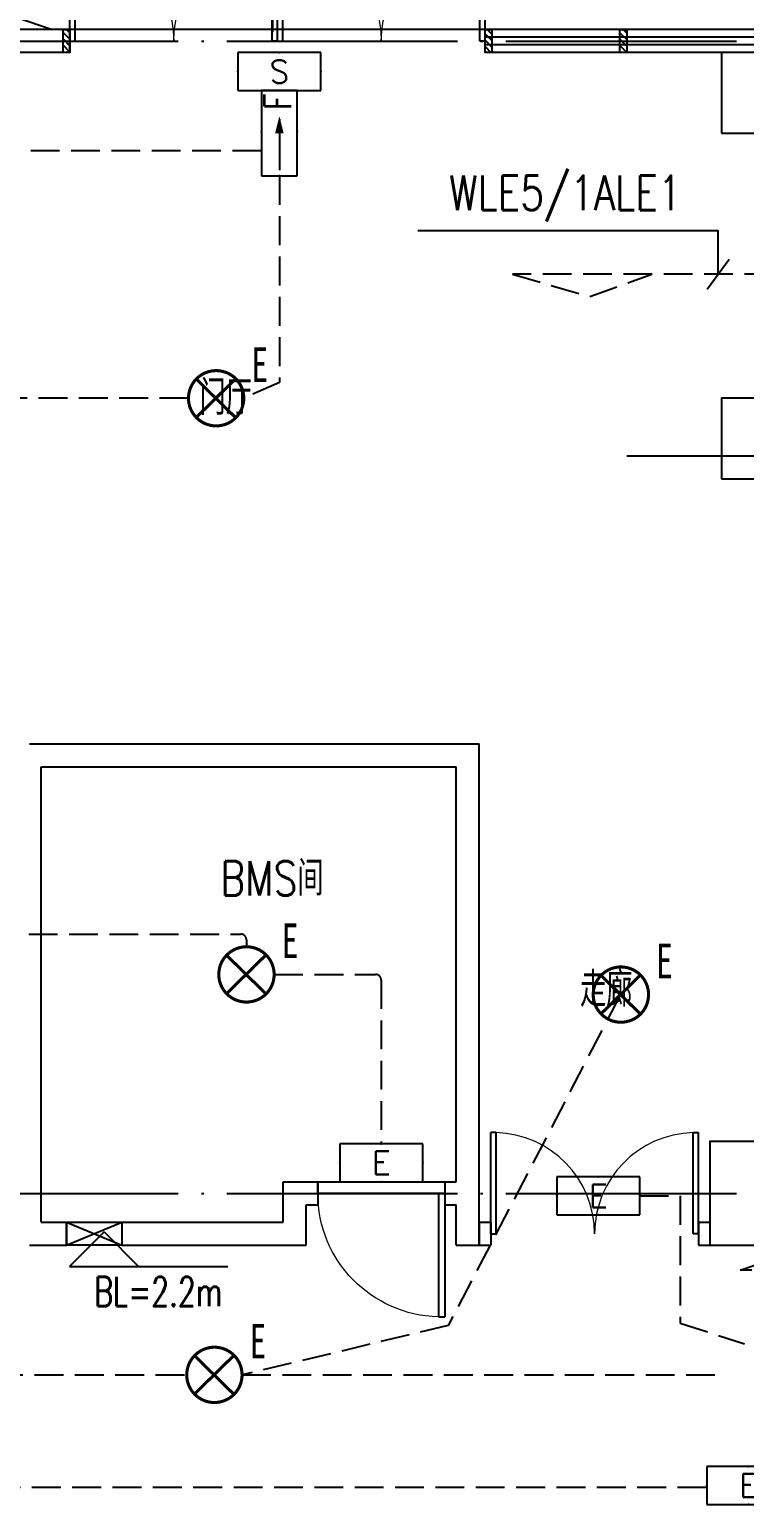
# Model space of a CAD drawing. Extents: x -621157 to 1764546, y -106808 to 741893.
# Drawn here: x 52531 to 58731, y 27300 to 40100 of the extents above; entities that cross this region are included whole.
import ezdxf
from ezdxf.enums import TextEntityAlignment as Align

# ---------------------------------------------------------------- set-up
doc = ezdxf.new("R2010")
doc.units = 0
doc.header["$LTSCALE"] = 1000
doc.header["$MEASUREMENT"] = 0
for name, pattern in [('DASH', [0.35, 0.25, -0.1]), ('XREF-A-101-平面图_t3$0$DASH', [0.35, 0.25, -0.1]), ('XREF-A-101-平面图_t3$0$DOTE', [2.42, 2, -0.2, 0.02, -0.2])]:
    doc.linetypes.add(name, pattern=pattern)
for name, color, linetype in [('0-底图', 7, 'Continuous'), ('EQUIP-照明', 3, 'Continuous'), ('SIG_TEXT', 2, 'Continuous'), ('WIRE-应急', 4, 'DASH'), ('XREF-A-101-平面图_t3$0$A-COLUMN', 8, 'Continuous'), ('XREF-A-101-平面图_t3$0$A-CURTWALL', 8, 'Continuous'), ('XREF-A-101-平面图_t3$0$A-DIM_ELEV', 8, 'Continuous'), ('XREF-A-101-平面图_t3$0$A-DOTE', 8, 'Continuous'), ('XREF-A-101-平面图_t3$0$A-ROOM-CH', 8, 'Continuous'), ('XREF-A-101-平面图_t3$0$A-SURFACE', 8, 'Continuous'), ('XREF-A-101-平面图_t3$0$A-WALL', 8, 'Continuous'), ('XREF-A-101-平面图_t3$0$A-WALL-FILL', 8, 'Continuous'), ('XREF-A-101-平面图_t3$0$A-WINDOW', 8, 'Continuous'), ('XREF-A-101-平面图_t3$0$I-WALL-GYPSUM', 8, 'Continuous'), ('XREF-A-101-平面图_t3$0$P-FOUNDATION', 8, 'XREF-A-101-平面图_t3$0$DASH'), ('设备-照明', 3, 'Continuous')]:
    doc.layers.add(name, color=color, linetype=linetype)
doc.styles.add('_TEL_DIM', font='SIMPLEX', dxfattribs={"width": 0.8, "height": 3.5, "bigfont": 'HZTXT'})
doc.styles.add('DIM_FONT', font='ROMANS', dxfattribs={"width": 0.8, "bigfont": 'HZDXC'})
doc.styles.get("Standard").update_dxf_attribs({"font": 'romans.shx', "bigfont": 'HZDXC.SHX'})
doc.styles.add('STYLE1', font='simhei.ttf')
doc.styles.add('XREF-A-101-平面图_t3$0$-HZDXCROMANS', font='ROMANS.shx', dxfattribs={"bigfont": 'HZDXC.shx'})
doc.styles.add('XREF-A-101-平面图_t3$0$A-STANDARD', font='SIMPLEX', dxfattribs={"bigfont": 'GBCBIG'})

# ---------------------------------------------------------------- blocks, each defined once
blk = doc.blocks.new('XREF-A-101-平面图_t3$0$轴网')
at = {"layer": 'XREF-A-101-平面图_t3$0$A-DOTE', "linetype": 'XREF-A-101-平面图_t3$0$DOTE'}
for p, q in [((-3300, 40000), (69800, 40000)), ((55830.8, 36400), (69800, 36400)), ((-3300, 30000), (69800, 30000))]:
    blk.add_line(p, q, dxfattribs=at)
blk = doc.blocks.new('XREF-A-101-平面图_t3$0$G$C869EB286')
at = {"layer": 'XREF-A-101-平面图_t3$0$A-WINDOW'}
h = blk.add_hatch(dxfattribs=at)
h.set_pattern_fill('ANSI31', color=256, scale=25)
h.set_pattern_definition([(45, (-143.957, -89940), (-28.0633, 28.0633), [])])
h.paths.add_polyline_path([(0, 60), (200, 60), (200, 0), (0, 0)])
blk.add_lwpolyline([(0, 60), (200, 60), (200, 0), (0, 0)], close=True, dxfattribs=at)
blk = doc.blocks.new('XREF-A-101-平面图_t3$0$柱网1F')
at = {"layer": 'XREF-A-101-平面图_t3$0$A-COLUMN'}
for points in [[(56650, -800), (57350, -800), (57350, -100), (56650, -100)], [(56650, -3800), (57350, -3800), (57350, -3100), (56650, -3100)], [(56550, -10450), (57450, -10450), (57450, -9550), (56550, -9550)]]:
    blk.add_lwpolyline(points, close=True, dxfattribs=at)
blk = doc.blocks.new('XREF-A-101-平面图_t3$0$ROOM')
at = {"layer": 'XREF-A-101-平面图_t3$0$A-ROOM-CH', "style": 'XREF-A-101-平面图_t3$0$-HZDXCROMANS', "width": 0.6}
for tag, p in [('中文房间名称', (0, -1000)), ('英文房间名称', (0, -1500))]:
    blk.add_attdef(tag, text='', height=300, dxfattribs=at).set_placement(p, align=Align.CENTER)
blk = doc.blocks.new('XREF-A-101-平面图_t3$0$rtgvb')
at = {"layer": 'XREF-A-101-平面图_t3$0$P-FOUNDATION', "color": 213, "linetype": 'Continuous'}
blk.add_lwpolyline([(22920, 15825), (22920, 16025), (23400, 16025), (23400, 15825)], close=True, dxfattribs=at)
for points in [[(22920, 16025), (23400, 15825)], [(22920, 15825), (23400, 16025)]]:
    blk.add_lwpolyline(points, dxfattribs=at)
blk = doc.blocks.new('XREF-A-101-平面图_t3$0$DOOR2DLIB$SYSLIB$00000108')
at = {"color": 0}
for p, q in [((-0.5, 0), (-0.5, 0.4875)), ((-0.475, 0.4875), (-0.5, 0.4875)), ((-0.475, 0), (-0.475, 0.4875)), ((0.475, 0), (0.475, 0.4875)), ((0.475, 0.4875), (0.5, 0.4875)), ((0.5, 0), (0.5, 0.4875)), ((-0.5, 0), (-0.475, 0)), ((0.5, 0), (0.475, 0))]:
    blk.add_line(p, q, dxfattribs=at)
at = {"color": 0, "lineweight": 13}
for centre, start, end in [((-0.4875, 0), 0, 88.53072), ((0.4875, 0), 91.46928, 180)]:
    blk.add_arc(centre, 0.4875, start, end, dxfattribs=at)
blk = doc.blocks.new('XREF-A-101-平面图_t3$0$DOOR2DLIB$SYSLIB$00000107')
at = {"color": 0}
for p, q in [((0.45, 0.975), (0.5, 0.975)), ((0.45, 0), (0.45, 0.975)), ((0.5, 0), (0.5, 0.975)), ((0.5, 0), (0.45, 0))]:
    blk.add_line(p, q, dxfattribs=at)
at = {"color": 0, "lineweight": 13}
blk.add_arc((0.475, 0), 0.975, 91.4693, 180, dxfattribs=at)
blk = doc.blocks.new('XREF-A-101-平面图_t3')
at = {"layer": 'XREF-A-101-平面图_t3$0$A-CURTWALL'}
for p, q in [((258200, 40100), (254600, 40100)), ((258200, 40033), (254600, 40033)), ((258200, 39967), (254600, 39967)), ((258200, 39900), (254600, 39900))]:
    blk.add_line(p, q, dxfattribs=at)
for points in [[(251000, 39900), (251000, 40100)], [(254600, 39900), (254600, 40100)]]:
    blk.add_lwpolyline(points, dxfattribs=at)
at = {"layer": 'XREF-A-101-平面图_t3$0$A-DIM_ELEV'}
for p, q in [((251296, 29665), (250996, 29365)), ((251296, 29665), (251596, 29365)), ((250996, 29365), (252368, 29365))]:
    blk.add_line(p, q, dxfattribs=at)
at = {"layer": 'XREF-A-101-平面图_t3$0$A-SURFACE'}
blk.add_lwpolyline([(247250, 40300), (247250, 41150), (247792, 41150), (250846, 40100)], dxfattribs=at)
at = {"layer": 'XREF-A-101-平面图_t3$0$A-WALL'}
for p, q in [((250650, 33900), (254550, 33900)), ((254550, 30000), (254550, 33900)), ((250750, 29750), (250750, 33700)), ((250750, 33700), (254350, 33700)), ((254350, 30100), (254350, 33700)), ((252850, 30100), (253150, 30100)), ((252850, 29750), (252850, 30100)), ((254250, 30100), (254350, 30100)), ((254550, 29550), (254550, 30000)), ((253050, 29900), (253150, 29900)), ((253050, 29550), (253050, 29900)), ((254250, 29900), (254350, 29900)), ((254350, 29550), (254350, 29900)), ((250750, 29750), (250970, 29750)), ((250970, 29750), (250970, 29550)), ((251450, 29750), (252850, 29750)), ((251450, 29750), (251450, 29550)), ((250650, 29550), (250970, 29550)), ((251450, 29550), (253050, 29550)), ((254350, 29550), (254550, 29550))]:
    blk.add_line(p, q, dxfattribs=at)
for points in [[(253150, 30100), (253150, 29900)], [(254250, 30100), (254250, 29900)]]:
    blk.add_lwpolyline(points, dxfattribs=at)
at = {"layer": 'XREF-A-101-平面图_t3$0$A-WALL-FILL', "color": 171}
for p, q in [((251000, 40100), (247950, 40100)), ((251000, 39900), (251000, 40100)), ((251000, 39900), (247950, 39900))]:
    blk.add_line(p, q, dxfattribs=at)
at = {"layer": 'XREF-A-101-平面图_t3$0$A-WINDOW'}
for p, q in [((252800, 40100), (251000, 40100)), ((254600, 40100), (252800, 40100))]:
    blk.add_line(p, q, dxfattribs=at)
blk.add_lwpolyline([(253150, 30100), (254250, 30100), (254250, 30000), (253150, 30000)], close=True, dxfattribs=at)
at = {"layer": 'XREF-A-101-平面图_t3$0$I-WALL-GYPSUM'}
for p, q in [((254550, 29750), (254650, 29750)), ((254550, 29750), (254550, 29550)), ((256450, 29750), (256550, 29750)), ((256550, 29750), (256550, 29550)), ((254550, 29550), (254650, 29550)), ((256450, 29550), (256550, 29550))]:
    blk.add_line(p, q, dxfattribs=at)
for points in [[(254650, 29750), (254650, 29550)], [(256450, 29750), (256450, 29550)]]:
    blk.add_lwpolyline(points, dxfattribs=at)
blk.add_blockref('XREF-A-101-平面图_t3$0$rtgvb', (228050, 13725))
at = {"layer": 'XREF-A-101-平面图_t3$0$A-COLUMN'}
blk.add_blockref('XREF-A-101-平面图_t3$0$柱网1F', (200000, 40000), dxfattribs=at)
at = {"layer": 'XREF-A-101-平面图_t3$0$A-DOTE'}
blk.add_blockref('XREF-A-101-平面图_t3$0$轴网', (200000, 0), dxfattribs=at)
at = {"layer": 'XREF-A-101-平面图_t3$0$A-ROOM-CH'}
ref = blk.add_blockref('XREF-A-101-平面图_t3$0$ROOM', (252351, 37756), dxfattribs=at)
ref.add_attrib('中文房间名称', '门厅', dxfattribs={"height": 300, "style": 'XREF-A-101-平面图_t3$0$-HZDXCROMANS', "width": 0.8}).set_placement((252351, 36756), align=Align.CENTER)
ref = blk.add_blockref('XREF-A-101-平面图_t3$0$ROOM', (252752, 33584), dxfattribs=at)
ref.add_attrib('中文房间名称', 'BMS间', dxfattribs={"height": 300, "style": 'XREF-A-101-平面图_t3$0$-HZDXCROMANS', "width": 0.8}).set_placement((252752, 32584), align=Align.CENTER)
ref = blk.add_blockref('XREF-A-101-平面图_t3$0$ROOM', (255651, 32620), dxfattribs=at)
ref.add_attrib('中文房间名称', '走廊', dxfattribs={"height": 300, "style": 'XREF-A-101-平面图_t3$0$-HZDXCROMANS', "width": 0.8}).set_placement((255651, 31620), align=Align.CENTER)
at = {"layer": 'XREF-A-101-平面图_t3$0$A-WINDOW', "xscale": 1800, "yscale": -1800, "zscale": 1800, "rotation": 180}
for p in [(251900, 40000), (253700, 40000)]:
    blk.add_blockref('XREF-A-101-平面图_t3$0$DOOR2DLIB$SYSLIB$00000108', p, dxfattribs=at)
at = {"layer": 'XREF-A-101-平面图_t3$0$A-WINDOW', "rotation": 270}
for p in [(250940, 40100), (254600, 40100), (255770, 40100)]:
    blk.add_blockref('XREF-A-101-平面图_t3$0$G$C869EB286', p, dxfattribs=at)
at = {"layer": 'XREF-A-101-平面图_t3$0$A-WINDOW'}
for name, p, xscale, yscale, zscale in [('XREF-A-101-平面图_t3$0$DOOR2DLIB$SYSLIB$00000108', (255550, 29650), 1800, 1800, 1800), ('XREF-A-101-平面图_t3$0$DOOR2DLIB$SYSLIB$00000107', (253700, 30000), 1100, -1100, 1100)]:
    blk.add_blockref(name, p, dxfattribs=dict(at, xscale=xscale, yscale=yscale, zscale=zscale))
at = {"layer": 'XREF-A-101-平面图_t3$0$A-DIM_ELEV', "color": 7, "style": 'XREF-A-101-平面图_t3$0$A-STANDARD', "width": 0.705882}
blk.add_text('BL=2.2m', height=255, dxfattribs=at).set_placement((251212, 29020))
blk = doc.blocks.new('HC002633132082')
at = {"layer": 'EQUIP-照明', "color": 0, "linetype": 'Continuous', "const_width": 0.267}
blk.add_lwpolyline([(-2.37, 0, 1), (2.43, 0, 1)], format="xyb", close=True, dxfattribs=at)
for points in [[(-1.7, 1.67), (1.7, -1.67)], [(-1.7, -1.67), (-1.7, -1.67), (1.7, 1.67)]]:
    blk.add_lwpolyline(points, dxfattribs=at)
at = {"layer": 'EQUIP-照明', "color": 0}
blk.add_point((0, 0), dxfattribs=at)
at = {"color": 0, "width": 0.7}
blk.add_attdef('PSFHATT', (4.48, -2.4), '', height=0.025, dxfattribs=at)
at = {"layer": 'EQUIP-照明', "color": 0, "style": 'STYLE1', "width": 0.7}
blk.add_text('E', height=3, dxfattribs=at).set_placement((3.81, 1.42), align=Align.CENTER)
at = {"layer": 'EQUIP-照明', "color": 0, "style": '_TEL_DIM', "flags": 1}
blk.add_attdef('A', text='', height=0.0001, dxfattribs=at).set_placement((0.03, 0), align=Align.MIDDLE_CENTER)
blk = doc.blocks.new('HC002649110740')
at = {"layer": 'EQUIP-照明', "color": 0}
for p, q in [((3.6, 3.3), (-3.6, 3.3)), ((-3.6, 3.3), (-3.6, 0)), ((3.6, 0), (3.6, 3.3)), ((-3.6, 0), (3.6, 0))]:
    blk.add_line(p, q, dxfattribs=at)
for p in [(0, 3.3), (-3.6, 1.65), (3.6, 1.65), (0, 0)]:
    blk.add_point(p, dxfattribs=at)
at = {"color": 0, "width": 0.7}
blk.add_attdef('PSFHATT', (9.31, 0), '', height=0.025, dxfattribs=at)
at = {"layer": 'EQUIP-照明', "color": 0, "style": '_TEL_DIM'}
blk.add_attdef('$TEXT$', text='', height=2, dxfattribs=at).set_placement((0, 1.65), align=Align.MIDDLE_CENTER)
at = {"layer": 'EQUIP-照明', "color": 0, "style": '_TEL_DIM', "flags": 1}
blk.add_attdef('A', text='', height=0.0001, dxfattribs=at).set_placement((0, 0), align=Align.MIDDLE_CENTER)
blk = doc.blocks.new('$Equip$00002831')
at = {"color": 3, "linetype": 'Continuous'}
for p, q in [((0.699, 0.292), (-0.701, 0.292)), ((-0.701, 0.292), (-0.701, -0.292)), ((0.699, -0.292), (0.699, 0.292)), ((0.233, -0.001), (-0.608, -0.001)), ((-0.701, -0.292), (0.699, -0.292))]:
    blk.add_line(p, q, dxfattribs=at)
for p in [(0.027, 0.292), (-0.701, 0), (0.699, 0), (0.027, -0.292)]:
    blk.add_point(p, dxfattribs=at)
blk.add_solid([(0, -0.071), (0.28, -0.001), (0, 0.069)], dxfattribs=at)
at = {"color": 3, "linetype": 'Continuous', "width": 0.8}
blk.add_text('F', height=0.438, dxfattribs=at).set_placement((0.382, -0.193))
at = {"color": 3, "linetype": 'Continuous', "style": '_TEL_DIM', "flags": 1}
blk.add_attdef('A', text='', height=0.00002, dxfattribs=at).set_placement((0.027, 0.292), align=Align.MIDDLE_CENTER)

msp = doc.modelspace()

# ---------------------------------------------------------------- block references
at = {"layer": '0-底图'}
msp.add_blockref('XREF-A-101-平面图_t3', (-198119, 0), dxfattribs=at)

# ---------------------------------------------------------------- next in the draw order: linework, layer by layer
at = {"layer": 'SIG_TEXT', "color": 2}
for points in [[(58502, 37977), (58502, 38353), (55899, 38353)], [(58407, 37846), (58597, 38107)]]:
    msp.add_lwpolyline(points, dxfattribs=at)
at = {"layer": 'WIRE-应急'}
for points in [[(54639, 40324), (54639, 40076)], [(49741, 39050), (54543, 39050)], [(54697, 38829), (54697, 37036), (54389, 36900)], [(58981, 37977), (56719, 37977), (57390, 37783), (57928, 37977)], [(53909, 36900), (45044, 36900)], [(57656, 31725), (56162, 28853), (54374, 28425)], [(57823, 29978), (58172, 29978), (58172, 28875), (58731, 28693)], [(44874, 28425), (53894, 28425)], [(54374, 28425), (58541, 28425)], [(49751, 27450), (58405, 27450)]]:
    msp.add_lwpolyline(points, dxfattribs=at)
for points in [[(50074, 32250), (54362, 32250, -0.414214), (54412, 32200), (54412, 32140)], [(54652, 31900), (55531, 31900, -0.414214), (55581, 31850), (55581, 30430)], [(59895, 31900), (59895, 29383, -0.414214), (59845, 29333), (58693, 29333), (59206, 29508), (59539, 29333)]]:
    msp.add_lwpolyline(points, format="xyb", dxfattribs=at)

# ---------------------------------------------------------------- next in the draw order: block references
at = {"layer": 'EQUIP-照明', "xscale": 528.9785710454919, "yscale": 528.9785710454919, "zscale": 528.9785710454919, "rotation": 89.9999999999999}
msp.add_blockref('$Equip$00002831', (54697, 39200), dxfattribs=at)
at = {"layer": '设备-照明'}
ref = msp.add_blockref('HC002649110740', (54697, 39570), dxfattribs=dict(at, xscale=100, yscale=100, zscale=100))
ref.add_attrib('$TEXT$', 'S', dxfattribs={"layer": '0', "color": 0, "height": 200, "style": '_TEL_DIM'}).set_placement((54697, 39735), align=Align.MIDDLE_CENTER)
at = {"layer": '设备-照明', "xscale": 100, "yscale": 100, "zscale": 100}
for p in [(54146, 36900), (54409, 31900), (57656, 31725), (54131, 28425)]:
    msp.add_blockref('HC002633132082', p, dxfattribs=at)
at = {"layer": '设备-照明'}
ref = msp.add_blockref('HC002649110740', (55581, 30100), dxfattribs=dict(at, xscale=100, yscale=100, zscale=100))
ref.add_attrib('$TEXT$', 'E', dxfattribs={"layer": '0', "color": 0, "height": 200, "style": '_TEL_DIM'}).set_placement((55581, 30265), align=Align.MIDDLE_CENTER)
ref = msp.add_blockref('HC002649110740', (57463, 29813), dxfattribs=dict(at, xscale=100, yscale=100, zscale=100))
ref.add_attrib('$TEXT$', 'E', dxfattribs={"layer": '0', "color": 0, "height": 200, "style": '_TEL_DIM'}).set_placement((57463, 29978), align=Align.MIDDLE_CENTER)
ref = msp.add_blockref('HC002649110740', (58765, 27300), dxfattribs=dict(at, xscale=100, yscale=100, zscale=100))
ref.add_attrib('$TEXT$', 'E', dxfattribs={"layer": '0', "color": 0, "height": 200, "style": '_TEL_DIM'}).set_placement((58765, 27465), align=Align.MIDDLE_CENTER)

# ---------------------------------------------------------------- next in the draw order: texts
at = {"layer": 'SIG_TEXT', "color": 1, "style": 'DIM_FONT', "width": 0.8}
msp.add_text('WLE5/1ALE1', height=300, dxfattribs=at).set_placement((58186, 38533), align=Align.RIGHT)

doc.saveas('drawing.dxf')
